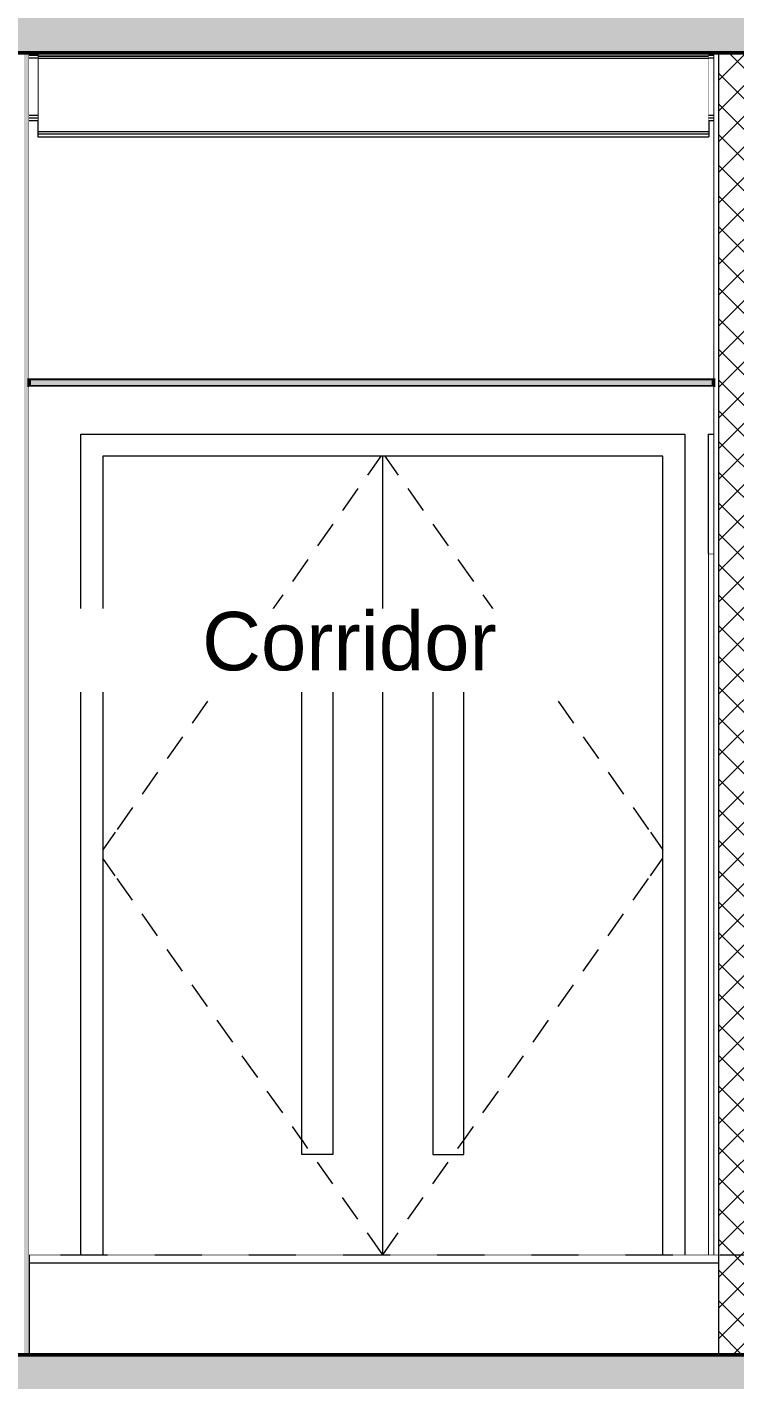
# Model space of a CAD drawing. Header units: millimetres. Extents: x -48147 to 1417267, y -496296 to 18123.
# Drawn here: x 1380704 to 1382825, y -483548 to -479495 of the extents above; entities that cross this region are included whole.
import ezdxf

# ---------------------------------------------------------------- set-up
doc = ezdxf.new("R2010")
doc.units = ezdxf.units.MM
doc.header["$MEASUREMENT"] = 0
doc.linetypes.add('Dashed', pattern=[2822.222233, 1411.111116, -1411.111116])
doc.linetypes.add('Wipeout_Contour', pattern=[1000, 0, -1000])
for name, color, linetype, lineweight, true_color in [('0_Pen_No__105', 7, 'Continuous', 15, 0xa6a6a6), ('A-230-M_FLOOR.IFC Import_Pen_No__109', 7, 'Continuous', 15, 0xa6a6a6), ('A-230-M_FLOOR.IFC Import_Pen_No__29', 7, 'Continuous', 50, 0x2a2a2a), ('New_A-20-M_Ceiling_Pen_No__107', 7, 'Continuous', 15, 0xa6a6a6), ('New_A-20-M_Ceiling_Pen_No__29', 7, 'Continuous', 50, 0x2a2a2a), ('New_A-25-M_Wall_Int_Pen_No__107', 7, 'Continuous', 15, 0xa6a6a6), ('New_ArchiCAD Doors_Pen_No__63', 7, 'Continuous', 20, 0x606060)]:
    doc.layers.add(name, color=color, linetype=linetype, lineweight=lineweight, true_color=true_color)
for name, color, linetype in [('A-230-M_FLOOR.IFC Import', 7, 'Continuous'), ('New_A-20-M_Ceiling', 7, 'Continuous'), ('New_A-20-M_Floor_Slab', 7, 'Continuous'), ('New_A-25-M_Wall_Int', 7, 'Continuous'), ('New_A-95-D_1_20', 7, 'Continuous'), ('New_ArchiCAD Doors', 7, 'Continuous'), ('S-280-M_STRUCT_FRAME.IFC Import', 7, 'Continuous')]:
    doc.layers.add(name, color=color, linetype=linetype)
for name, color, linetype, lineweight in [('A-95-P_Text_1_50_GA_Pen_No__1', 7, 'Continuous', 13), ('New_A-20-M_Ceiling_Pen_No__89', 8, 'Continuous', 20), ('New_A-20-M_Floor_Slab_Pen_No__4', 7, 'Continuous', 20), ('New_A-25-M_Wall_Int_Pen_No__1', 7, 'Continuous', 13), ('New_A-95-D_1_20_Pen_No__1', 7, 'Continuous', 13), ('New_ArchiCAD Doors_Pen_No__3', 7, 'Continuous', 18), ('S-280-M_STRUCT_FRAME.IFC Import_Pen_No__90', 8, 'Continuous', 20)]:
    doc.layers.add(name, color=color, linetype=linetype, lineweight=lineweight)
doc.styles.add('GENERATED_STYLE_1', font='')
doc.styles.add('GENERATED_STYLE_2', font='')
doc.styles.get('GENERATED_STYLE_1').set_extended_font_data('Arial')
doc.styles.get('GENERATED_STYLE_2').set_extended_font_data('Swis721 BT')
doc.dimstyles.new('GENERATED_STYLE__3', dxfattribs={"dimtxt": 125, "dimasz": 47.5, "dimexe": 0.18, "dimexo": 50, "dimgap": 0.09, "dimtad": 1, "dimdec": 0, "dimzin": 0, "dimdsep": 46, "dimtxsty": 'GENERATED_STYLE_1', "dimblk": 'ARROWHEAD_2', "dimblk1": 'ARROWHEAD_2', "dimblk2": 'ARROWHEAD_2', "dimcen": 0.09, "dimclrd": 7, "dimclre": 7, "dimclrt": 7, "dimadec": 0, "dimazin": 0, "dimtfac": 1, "dimtdec": 4, "dimtmove": 2, "dimatfit": 3, "dimfxl": 1, "dimtolj": 1, "dimtzin": 0, "dimarcsym": 0})
doc.dimstyles.new('GENERATED_STYLE__4', dxfattribs={"dimtxt": 125, "dimasz": 47.5, "dimexe": 0.18, "dimexo": 50, "dimgap": 0.09, "dimtad": 1, "dimdec": 0, "dimzin": 0, "dimdsep": 46, "dimtxsty": 'GENERATED_STYLE_1', "dimblk": 'ARROWHEAD_2', "dimblk1": 'ARROWHEAD_2', "dimblk2": 'ARROWHEAD_2', "dimcen": 0.09, "dimclrd": 7, "dimclre": 7, "dimclrt": 7, "dimadec": 0, "dimazin": 0, "dimtfac": 1, "dimtdec": 4, "dimtmove": 0, "dimatfit": 3, "dimfxl": 1, "dimtolj": 1, "dimtzin": 0, "dimarcsym": 0})
pattern_1 = [(0, (1376122.47, -491272.82), (0, 389.7114), [24.375, -200.625]), (0, (1376234.97, -491077.97), (0, 389.7114), [24.375, -200.625]), (60, (1376122.47, -491272.82), (-337.5, 194.856), [24.375, -200.625]), (60, (1376347.47, -491272.82), (-337.5, 194.856), [24.375, -200.625]), (120, (1376146.84, -491272.82), (337.5, 194.856), [24.375, -200.625]), (120, (1376371.84, -491272.82), (337.5, 194.856), [24.375, -200.625]), (0, (1376122.47, -491235.32), (0, 75), [0, -75, 0, -112.5]), (45, (1376159.97, -491235.32), (-53.033, 53.033), [0, -56.25, 0, -93.75])]

# ---------------------------------------------------------------- blocks, each defined once
blk = doc.blocks.new('Section Elem_8_2', base_point=(1376122.5, -491272.8))
at = {"color": 254, "linetype": 'Wipeout_Contour', "lineweight": 0, "ltscale": 5855161.587063915}
blk.add_wipeout([(1382775.9, -483172.8), (1380710.4, -483172.8), (1380710.4, -483197.8), (1382775.9, -483197.8)], dxfattribs=at).dxf.layer = 'New_A-20-M_Floor_Slab'
at = {"layer": 'New_A-20-M_Floor_Slab_Pen_No__4', "linetype": 'Continuous'}
for p, q in [((1382760.9, -483172.8), (1380710.4, -483172.8)), ((1382775.9, -483172.8), (1382760.9, -483172.8))]:
    blk.add_line(p, q, dxfattribs=at)
at = {"color": 254, "linetype": 'Wipeout_Contour', "lineweight": 0, "ltscale": 5855359.692548471}
blk.add_wipeout([(1380710.4, -483197.8), (1380710.4, -483472.8), (1382775.9, -483472.8), (1382775.9, -483197.8)], dxfattribs=at).dxf.layer = 'New_A-20-M_Floor_Slab'
at = {"layer": 'New_A-20-M_Floor_Slab_Pen_No__4', "linetype": 'Continuous'}
blk.add_line((1382775.9, -483197.8), (1380710.4, -483197.8), dxfattribs=at)
blk = doc.blocks.new('Section Elem_23_2', base_point=(1376122.5, -491272.8))
at = {"color": 254, "linetype": 'Wipeout_Contour', "lineweight": 0, "ltscale": 5856649.193058774}
blk.add_wipeout([(1382775.9, -479572.8), (1382760.9, -479572.8), (1382760.9, -483172.8), (1382775.9, -483172.8)], dxfattribs=at).dxf.layer = 'New_A-25-M_Wall_Int'
at = {"layer": 'New_A-25-M_Wall_Int_Pen_No__107', "linetype": 'Continuous'}
h = blk.add_hatch(dxfattribs=at)
h.set_pattern_fill('Plaster_0002', color=256, style=0, pattern_type=2)
h.set_pattern_definition([(270, (1376122.47, -491272.82), (86.60254, 0), [0, -50]), (270, (1376165.77, -491297.82), (86.60254, 0), [0, -50])])
h.paths.add_polyline_path([(1382775.9, -479572.8), (1382760.9, -479572.8), (1382760.9, -483172.8), (1382775.9, -483172.8)])
at = {"color": 254, "linetype": 'Wipeout_Contour', "lineweight": 0, "ltscale": 8786794.699312784}
blk.add_wipeout([(1382915.9, -479572.8), (1382775.9, -479572.8), (1382775.9, -483172.8), (1382775.9, -483472.8), (1382915.9, -483472.8), (1382915.9, -483172.8)], dxfattribs=at).dxf.layer = 'New_A-25-M_Wall_Int'
at = {"layer": 'New_A-25-M_Wall_Int_Pen_No__107', "linetype": 'Continuous'}
h = blk.add_hatch(dxfattribs=at)
h.set_pattern_fill('Concrete_Block_0002', color=256, style=0, pattern_type=2)
h.set_pattern_definition([(45, (1376122.47, -491272.82), (-45.96194, 45.96194), []), (135, (1376122.47, -491272.82), (45.96194, 45.96194), [])])
h.paths.add_polyline_path([(1382915.9, -479572.8), (1382775.9, -479572.8), (1382775.9, -483172.8), (1382775.9, -483472.8), (1382915.9, -483472.8), (1382915.9, -483172.8)])
at = {"layer": 'New_A-25-M_Wall_Int_Pen_No__1', "linetype": 'Continuous'}
for p, q in [((1382760.9, -479572.8), (1382760.9, -480547.8)), ((1382760.9, -480572.8), (1382760.9, -483172.8))]:
    blk.add_line(p, q, dxfattribs=at)
at = {"layer": 'New_A-25-M_Wall_Int_Pen_No__1', "linetype": 'Continuous', "flags": 128}
blk.add_lwpolyline([(1382775.9, -479572.8), (1382775.9, -483172.8), (1382775.9, -483197.8), (1382775.9, -483472.8)], dxfattribs=at)
at = {"color": 254, "linetype": 'Wipeout_Contour', "lineweight": 0, "ltscale": 5857234.730444488}
blk.add_wipeout([(1382930.9, -479572.8), (1382915.9, -479572.8), (1382915.9, -483172.8), (1382930.9, -483172.8)], dxfattribs=at).dxf.layer = 'New_A-25-M_Wall_Int'
at = {"layer": 'New_A-25-M_Wall_Int_Pen_No__107', "linetype": 'Continuous'}
h = blk.add_hatch(dxfattribs=at)
h.set_pattern_fill('Plaster_0002', color=256, style=0, pattern_type=2)
h.set_pattern_definition([(270, (1376122.47, -491272.82), (86.60254, 0), [0, -50]), (270, (1376165.77, -491297.82), (86.60254, 0), [0, -50])])
h.paths.add_polyline_path([(1382930.9, -479572.8), (1382915.9, -479572.8), (1382915.9, -483172.8), (1382930.9, -483172.8)])
at = {"layer": 'New_A-25-M_Wall_Int_Pen_No__1', "linetype": 'Continuous'}
blk.add_line((1382930.9, -479572.8), (1382930.9, -483172.8), dxfattribs=at)
at = {"layer": 'New_A-25-M_Wall_Int_Pen_No__1', "linetype": 'Continuous', "flags": 128}
blk.add_lwpolyline([(1382915.9, -479572.8), (1382915.9, -483172.8), (1382915.9, -483197.8), (1382915.9, -483472.8)], dxfattribs=at)
blk = doc.blocks.new('Section Elem_33_2', base_point=(1376122.5, -491272.8))
at = {"layer": 'New_A-25-M_Wall_Int_Pen_No__107', "linetype": 'Continuous'}
blk.add_hatch(color=256, dxfattribs=at).paths.add_polyline_path([(1380710.4, -483472.8), (1380710.4, -479572.8), (1380695.4, -479572.8), (1380695.4, -483472.8)])
at = {"layer": 'New_A-25-M_Wall_Int_Pen_No__1', "linetype": 'Continuous'}
blk.add_line((1380710.4, -479572.8), (1380710.4, -483172.8), dxfattribs=at)
at = {"layer": 'New_A-25-M_Wall_Int_Pen_No__1', "linetype": 'Continuous', "flags": 128}
blk.add_lwpolyline([(1380710.4, -483172.8), (1380710.4, -483197.8), (1380710.4, -483472.8)], dxfattribs=at)
blk = doc.blocks.new('Section Elem_38_2', base_point=(1376122.5, -491272.8))
at = {"color": 254, "linetype": 'Wipeout_Contour', "lineweight": 0, "ltscale": 5857575.040620488}
blk.add_wipeout([(1382760.9, -483172.8), (1382760.9, -481072.8), (1382744.9, -481072.8), (1382744.9, -483172.8)], dxfattribs=at).dxf.layer = 'New_ArchiCAD Doors'
at = {"color": 254, "linetype": 'Wipeout_Contour', "lineweight": 0, "ltscale": 5858277.567337529}
blk.add_wipeout([(1382930.9, -483172.8), (1382946.9, -483172.8), (1382946.9, -481072.8), (1382930.9, -481072.8)], dxfattribs=at).dxf.layer = 'New_ArchiCAD Doors'
at = {"layer": 'New_ArchiCAD Doors_Pen_No__63', "linetype": 'Continuous'}
for p, q in [((1382744.9, -481072.8), (1382760.9, -481072.8)), ((1382744.9, -481072.8), (1382744.9, -483172.8)), ((1382946.9, -481072.8), (1382930.9, -481072.8)), ((1382946.9, -481072.8), (1382946.9, -483172.8))]:
    blk.add_line(p, q, dxfattribs=at)
blk = doc.blocks.new('Section Elem_98_2', base_point=(1376122.5, -491272.8))
at = {"layer": 'New_A-20-M_Ceiling_Pen_No__29', "linetype": 'Continuous'}
blk.add_line((1382760.9, -480547.8), (1382760.9, -480572.8), dxfattribs=at)
at = {"color": 254, "linetype": 'Wipeout_Contour', "lineweight": 0, "ltscale": 5847802.938127656}
blk.add_wipeout([(1380710.4, -480572.8), (1380710.8, -480572.8), (1380710.8, -480547.8), (1380710.4, -480547.8)], dxfattribs=at).dxf.layer = 'New_A-20-M_Ceiling'
at = {"layer": 'New_A-20-M_Ceiling_Pen_No__107', "linetype": 'Continuous'}
blk.add_hatch(color=256, dxfattribs=at).paths.add_polyline_path([(1380710.8, -480547.8), (1380710.8, -480572.8), (1382760.9, -480572.8), (1382760.9, -480547.8)])
at = {"layer": 'New_A-20-M_Ceiling_Pen_No__29', "linetype": 'Continuous'}
for p, q in [((1380710.8, -480547.8), (1380710.8, -480572.8)), ((1382760.9, -480547.8), (1380710.8, -480547.8)), ((1382760.9, -480572.8), (1380710.8, -480572.8))]:
    blk.add_line(p, q, dxfattribs=at)
at = {"layer": 'New_A-20-M_Ceiling_Pen_No__89', "linetype": 'Continuous'}
for p, q in [((1380710.4, -480547.8), (1380710.8, -480547.8)), ((1380710.4, -480572.8), (1380710.8, -480572.8))]:
    blk.add_line(p, q, dxfattribs=at)
blk = doc.blocks.new('Section Elem_103_2', base_point=(1376122.5, -491272.8))
at = {"color": 254, "linetype": 'Wipeout_Contour', "lineweight": 0, "ltscale": 17552570.021213}
blk.add_wipeout([(1380710.4, -479776), (1380710.4, -480547.8), (1382760.9, -480547.8), (1382760.9, -479776), (1382747.1, -479776), (1382747.1, -479813.5), (1382747.1, -479815.7), (1382747.1, -479824.3), (1380736.1, -479824.3), (1380736.1, -479815.7), (1380736.1, -479813.5), (1380736.1, -479776)], dxfattribs=at).dxf.layer = 'New_A-25-M_Wall_Int'
at = {"color": 254, "linetype": 'Wipeout_Contour', "lineweight": 0, "ltscale": 17562861.79175169}
blk.add_wipeout([(1380710.4, -480572.8), (1380710.4, -483172.8), (1380865.4, -483172.8), (1380865.4, -480714.8), (1382675.4, -480714.8), (1382675.4, -483172.8), (1382744.9, -483172.8), (1382744.9, -481072.8), (1382744.9, -480780.8), (1382744.9, -480714.8), (1382760.9, -480714.8), (1382760.9, -480572.8)], dxfattribs=at).dxf.layer = 'New_A-25-M_Wall_Int'
blk = doc.blocks.new('Section Elem_104_2', base_point=(1376122.5, -491272.8))
at = {"color": 254, "linetype": 'Wipeout_Contour', "lineweight": 0, "ltscale": 5850357.116133688}
blk.add_wipeout([(1380865.4, -480714.8), (1380865.4, -483172.8), (1380931.4, -483172.8), (1380931.4, -480780.8)], dxfattribs=at).dxf.layer = 'New_ArchiCAD Doors'
at = {"color": 254, "linetype": 'Wipeout_Contour', "lineweight": 0, "ltscale": 5856943.933835049}
blk.add_wipeout([(1382609.4, -483172.8), (1382675.4, -483172.8), (1382675.4, -480714.8), (1382609.4, -480780.8)], dxfattribs=at).dxf.layer = 'New_ArchiCAD Doors'
at = {"color": 254, "linetype": 'Wipeout_Contour', "lineweight": 0, "ltscale": 5854077.578206518}
blk.add_wipeout([(1381770.4, -482872.8), (1381920.4, -482872.8), (1381920.4, -481267.8), (1381770.4, -481267.8)], dxfattribs=at).dxf.layer = 'New_ArchiCAD Doors'
at = {"color": 254, "linetype": 'Wipeout_Contour', "lineweight": 0, "ltscale": 5852053.217130246}
blk.add_wipeout([(1382675.4, -480714.8), (1380865.4, -480714.8), (1380931.4, -480780.8), (1382609.4, -480780.8)], dxfattribs=at).dxf.layer = 'New_ArchiCAD Doors'
at = {"color": 254, "linetype": 'Wipeout_Contour', "lineweight": 0, "ltscale": 5851751.154255909}
blk.add_wipeout([(1380931.4, -481267.8), (1380931.4, -482872.8), (1381527.4, -482872.8), (1381527.4, -481267.8)], dxfattribs=at).dxf.layer = 'New_ArchiCAD Doors'
at = {"color": 254, "linetype": 'Wipeout_Contour', "lineweight": 0, "ltscale": 5855837.599377255}
blk.add_wipeout([(1382013.4, -481267.8), (1382013.4, -482872.8), (1382609.4, -482872.8), (1382609.4, -481267.8)], dxfattribs=at).dxf.layer = 'New_ArchiCAD Doors'
at = {"layer": 'New_ArchiCAD Doors_Pen_No__3', "linetype": 'Continuous'}
for p, q in [((1381395.4, -481302.7), (1381349.2, -481368.1)), ((1382145.4, -481302.7), (1382191.6, -481368.1)), ((1381320.4, -481408.9), (1381274.2, -481474.3)), ((1382220.4, -481408.9), (1382266.6, -481474.3)), ((1381245.4, -481515.1), (1381199.2, -481580.4)), ((1382295.4, -481515.1), (1382341.6, -481580.4)), ((1381170.3, -481621.3), (1381124.2, -481686.6)), ((1382370.4, -481621.3), (1382416.6, -481686.6)), ((1381095.3, -481727.5), (1381049.2, -481792.8)), ((1382445.4, -481727.5), (1382491.6, -481792.8)), ((1381020.3, -481833.6), (1380974.2, -481899)), ((1382520.4, -481833.6), (1382566.6, -481899)), ((1380968.5, -481907), (1380931.4, -481959.6)), ((1382572.2, -481907), (1382609.4, -481959.6)), ((1380968.5, -482037.7), (1380931.4, -481985.1)), ((1382572.2, -482037.7), (1382609.4, -481985.1)), ((1381020.3, -482111), (1380974.2, -482045.7)), ((1382520.4, -482111), (1382566.6, -482045.7)), ((1381095.3, -482217.2), (1381049.2, -482151.8)), ((1382445.4, -482217.2), (1382491.6, -482151.8)), ((1381170.3, -482323.4), (1381124.2, -482258)), ((1382370.4, -482323.4), (1382416.6, -482258)), ((1381245.4, -482429.6), (1381199.2, -482364.2)), ((1382295.4, -482429.6), (1382341.6, -482364.2)), ((1381320.4, -482535.7), (1381274.2, -482470.4)), ((1382220.4, -482535.7), (1382266.6, -482470.4)), ((1381395.4, -482641.9), (1381349.2, -482576.6)), ((1382145.4, -482641.9), (1382191.6, -482576.6)), ((1381470.4, -482748.1), (1381424.2, -482682.8)), ((1382070.4, -482748.1), (1382116.5, -482682.8))]:
    blk.add_line(p, q, dxfattribs=at)
at = {"layer": 'New_ArchiCAD Doors_Pen_No__63', "linetype": 'Continuous'}
for p, q in [((1380865.4, -483172.8), (1380865.4, -480714.8)), ((1380865.4, -480714.8), (1382675.4, -480714.8)), ((1382675.4, -480714.8), (1382675.4, -483172.8))]:
    blk.add_line(p, q, dxfattribs=at)
at = {"color": 254, "linetype": 'Wipeout_Contour', "lineweight": 0, "ltscale": 8780741.902119309}
blk.add_wipeout([(1381770.4, -481267.8), (1381920.4, -481267.8), (1382013.4, -481267.8), (1382609.4, -481267.8), (1382609.4, -480780.8), (1381770.4, -480780.8)], dxfattribs=at).dxf.layer = 'New_ArchiCAD Doors'
at = {"color": 254, "linetype": 'Wipeout_Contour', "lineweight": 0, "ltscale": 8784430.801009592}
blk.add_wipeout([(1381770.4, -483172.8), (1382609.4, -483172.8), (1382609.4, -482872.8), (1382013.4, -482872.8), (1381920.4, -482872.8), (1381770.4, -482872.8)], dxfattribs=at).dxf.layer = 'New_ArchiCAD Doors'
at = {"layer": 'New_ArchiCAD Doors_Pen_No__3', "linetype": 'Continuous'}
for p, q in [((1381845.4, -480878), (1381891.5, -480943.3)), ((1381920.4, -480984.2), (1381966.5, -481049.5)), ((1381995.4, -481090.4), (1382041.5, -481155.7)), ((1382070.4, -481196.5), (1382116.5, -481261.9)), ((1381920.4, -482960.5), (1381966.5, -482895.1)), ((1381845.4, -483066.6), (1381891.5, -483001.3))]:
    blk.add_line(p, q, dxfattribs=at)
at = {"layer": 'New_ArchiCAD Doors_Pen_No__63', "linetype": 'Continuous'}
blk.add_line((1382609.4, -483172.8), (1382609.4, -480780.8), dxfattribs=at)
at = {"color": 254, "linetype": 'Wipeout_Contour', "lineweight": 0, "ltscale": 5853511.065474562}
blk.add_wipeout([(1381770.4, -482872.8), (1381770.4, -481267.8), (1381620.4, -481267.8), (1381620.4, -482872.8)], dxfattribs=at).dxf.layer = 'New_ArchiCAD Doors'
at = {"color": 254, "linetype": 'Wipeout_Contour', "lineweight": 0, "ltscale": 5854536.457889063}
blk.add_wipeout([(1382013.4, -482872.8), (1382013.4, -481267.8), (1381920.4, -481267.8), (1381920.4, -482872.8)], dxfattribs=at).dxf.layer = 'New_ArchiCAD Doors'
at = {"layer": 'New_ArchiCAD Doors_Pen_No__3', "linetype": 'Continuous'}
blk.add_line((1381995.4, -482854.3), (1382041.5, -482788.9), dxfattribs=at)
at = {"layer": 'New_ArchiCAD Doors_Pen_No__63', "linetype": 'Continuous'}
for p, q in [((1381920.4, -481267.8), (1381920.4, -482872.8)), ((1382013.4, -481267.8), (1381920.4, -481267.8)), ((1382013.4, -482872.8), (1382013.4, -481267.8)), ((1381920.4, -482872.8), (1382013.4, -482872.8))]:
    blk.add_line(p, q, dxfattribs=at)
at = {"color": 254, "linetype": 'Wipeout_Contour', "lineweight": 0, "ltscale": 8776829.192145437}
blk.add_wipeout([(1380931.4, -480780.8), (1380931.4, -481267.8), (1381527.4, -481267.8), (1381620.4, -481267.8), (1381770.4, -481267.8), (1381770.4, -480780.8)], dxfattribs=at).dxf.layer = 'New_ArchiCAD Doors'
at = {"color": 254, "linetype": 'Wipeout_Contour', "lineweight": 0, "ltscale": 8780519.78463386}
blk.add_wipeout([(1381527.4, -482872.8), (1380931.4, -482872.8), (1380931.4, -483172.8), (1381770.4, -483172.8), (1381770.4, -482872.8), (1381620.4, -482872.8)], dxfattribs=at).dxf.layer = 'New_ArchiCAD Doors'
at = {"layer": 'New_ArchiCAD Doors_Pen_No__3', "linetype": 'Continuous'}
for p, q in [((1381764, -480780.8), (1381724.2, -480837.2)), ((1381776.7, -480780.8), (1381816.5, -480837.2)), ((1381695.4, -480878), (1381649.2, -480943.3)), ((1381620.4, -480984.2), (1381574.2, -481049.5)), ((1381545.4, -481090.4), (1381499.2, -481155.7)), ((1381470.4, -481196.5), (1381424.2, -481261.9)), ((1381620.4, -482960.5), (1381574.2, -482895.1)), ((1381695.4, -483066.6), (1381649.2, -483001.3)), ((1381770.4, -483172.8), (1381724.2, -483107.5)), ((1381770.4, -483172.8), (1381816.5, -483107.5))]:
    blk.add_line(p, q, dxfattribs=at)
at = {"layer": 'New_ArchiCAD Doors_Pen_No__63', "linetype": 'Continuous'}
for p, q in [((1380931.4, -480780.8), (1380931.4, -483172.8)), ((1382609.4, -480780.8), (1380931.4, -480780.8)), ((1381770.4, -483172.8), (1381770.4, -480780.8))]:
    blk.add_line(p, q, dxfattribs=at)
at = {"color": 254, "linetype": 'Wipeout_Contour', "lineweight": 0, "ltscale": 5853054.168288737}
blk.add_wipeout([(1381527.4, -481270.8), (1381527.4, -482872.8), (1381620.4, -482872.8), (1381620.4, -481270.8)], dxfattribs=at).dxf.layer = 'New_ArchiCAD Doors'
at = {"layer": 'New_ArchiCAD Doors_Pen_No__3', "linetype": 'Continuous'}
blk.add_line((1381545.4, -482854.3), (1381499.2, -482788.9), dxfattribs=at)
at = {"layer": 'New_ArchiCAD Doors_Pen_No__63', "linetype": 'Continuous'}
blk.add_line((1381620.4, -482872.8), (1381527.4, -482872.8), dxfattribs=at)
at = {"color": 254, "linetype": 'Wipeout_Contour', "lineweight": 0, "ltscale": 5851996.637163568}
blk.add_wipeout([(1381620.4, -481267.8), (1381527.4, -481267.8), (1381527.4, -481270.8), (1381620.4, -481270.8)], dxfattribs=at).dxf.layer = 'New_ArchiCAD Doors'
at = {"layer": 'New_ArchiCAD Doors_Pen_No__63', "linetype": 'Continuous'}
for p, q in [((1381527.4, -482872.8), (1381527.4, -481267.8)), ((1381527.4, -481267.8), (1381620.4, -481267.8)), ((1381527.4, -481270.8), (1381620.4, -481270.8)), ((1381620.4, -481267.8), (1381620.4, -482872.8))]:
    blk.add_line(p, q, dxfattribs=at)
blk = doc.blocks.new('Section Elem_393_2', base_point=(1376122.5, -491272.8))
at = {"color": 254, "linetype": 'Wipeout_Contour', "lineweight": 0, "ltscale": 5855957.080416262}
blk.add_wipeout([(1382744.9, -480714.8), (1382744.9, -481072.8), (1382760.9, -481072.8), (1382760.9, -480714.8)], dxfattribs=at).dxf.layer = 'New_ArchiCAD Doors'
at = {"layer": 'New_ArchiCAD Doors_Pen_No__63', "linetype": 'Continuous'}
for q in [(1382760.9, -480714.8), (1382744.9, -481072.8)]:
    blk.add_line((1382744.9, -480714.8), q, dxfattribs=at)
blk = doc.blocks.new('Section Elem_529_2', base_point=(1376122.5, -491272.8))
at = {"color": 254, "linetype": 'Wipeout_Contour', "lineweight": 0, "ltscale": 5850725.916995449}
blk.add_wipeout([(1380736.1, -479815.7), (1380736.1, -479824.3), (1382747.1, -479824.3), (1382747.1, -479815.7)], dxfattribs=at).dxf.layer = 'S-280-M_STRUCT_FRAME.IFC Import'
at = {"color": 254, "linetype": 'Wipeout_Contour', "lineweight": 0, "ltscale": 5850718.812207578}
blk.add_wipeout([(1380736.1, -479813.5), (1380736.1, -479815.7), (1382747.1, -479815.7), (1382747.1, -479813.5)], dxfattribs=at).dxf.layer = 'S-280-M_STRUCT_FRAME.IFC Import'
at = {"color": 254, "linetype": 'Wipeout_Contour', "lineweight": 0, "ltscale": 5850713.825932644}
blk.add_wipeout([(1380736.1, -479808.1), (1380736.1, -479813.5), (1382747.1, -479813.5), (1382747.1, -479808.1)], dxfattribs=at).dxf.layer = 'S-280-M_STRUCT_FRAME.IFC Import'
at = {"color": 254, "linetype": 'Wipeout_Contour', "lineweight": 0, "ltscale": 5850566.584891912}
blk.add_wipeout([(1380736.1, -479589), (1380736.1, -479808.1), (1382747.1, -479808.1), (1382747.1, -479589)], dxfattribs=at).dxf.layer = 'S-280-M_STRUCT_FRAME.IFC Import'
at = {"layer": 'S-280-M_STRUCT_FRAME.IFC Import_Pen_No__90', "linetype": 'Continuous'}
for p, q in [((1380736.1, -479808.1), (1380736.1, -479813.5)), ((1380736.1, -479808.1), (1382747.1, -479808.1)), ((1380736.1, -479813.5), (1380736.1, -479815.7)), ((1380736.1, -479815.7), (1380736.1, -479824.3)), ((1380736.1, -479815.7), (1382747.1, -479815.7)), ((1380736.1, -479824.3), (1382747.1, -479824.3)), ((1382747.1, -479808.1), (1382747.1, -479813.5)), ((1382747.1, -479813.5), (1382747.1, -479815.7)), ((1382747.1, -479815.7), (1382747.1, -479824.3))]:
    blk.add_line(p, q, dxfattribs=at)
at = {"color": 254, "linetype": 'Wipeout_Contour', "lineweight": 0, "ltscale": 5850419.345302983}
blk.add_wipeout([(1380736.1, -479583.6), (1380736.1, -479589), (1382747.1, -479589), (1382747.1, -479583.6)], dxfattribs=at).dxf.layer = 'S-280-M_STRUCT_FRAME.IFC Import'
at = {"color": 254, "linetype": 'Wipeout_Contour', "lineweight": 0, "ltscale": 5850414.361369087}
blk.add_wipeout([(1380736.1, -479581.4), (1380736.1, -479583.6), (1382747.1, -479583.6), (1382747.1, -479581.4)], dxfattribs=at).dxf.layer = 'S-280-M_STRUCT_FRAME.IFC Import'
at = {"color": 254, "linetype": 'Wipeout_Contour', "lineweight": 0, "ltscale": 5850407.263872107}
blk.add_wipeout([(1380736.1, -479572.8), (1380736.1, -479581.4), (1382747.1, -479581.4), (1382747.1, -479572.8)], dxfattribs=at).dxf.layer = 'S-280-M_STRUCT_FRAME.IFC Import'
at = {"layer": 'S-280-M_STRUCT_FRAME.IFC Import_Pen_No__90', "linetype": 'Continuous'}
for p, q in [((1380736.1, -479572.8), (1380736.1, -479581.4)), ((1380736.1, -479581.4), (1380736.1, -479583.6)), ((1380736.1, -479581.4), (1382747.1, -479581.4)), ((1380736.1, -479583.6), (1380736.1, -479589)), ((1380736.1, -479589), (1380736.1, -479808.1)), ((1380736.1, -479589), (1382747.1, -479589)), ((1382747.1, -479572.8), (1382747.1, -479581.4)), ((1382747.1, -479581.4), (1382747.1, -479583.6)), ((1382747.1, -479583.6), (1382747.1, -479589)), ((1382747.1, -479589), (1382747.1, -479808.1))]:
    blk.add_line(p, q, dxfattribs=at)
blk = doc.blocks.new('Section Elem_535_2', base_point=(1376122.5, -491272.8))
at = {"color": 254, "linetype": 'Wipeout_Contour', "lineweight": 0, "ltscale": 5846815.064093378}
blk.add_wipeout([(1380710.4, -479776), (1380736.1, -479776), (1380736.1, -479768.2), (1380710.4, -479768.2)], dxfattribs=at).dxf.layer = 'S-280-M_STRUCT_FRAME.IFC Import'
at = {"color": 254, "linetype": 'Wipeout_Contour', "lineweight": 0, "ltscale": 5854488.75774242}
blk.add_wipeout([(1382747.1, -479776), (1382760.9, -479776), (1382760.9, -479768.2), (1382747.1, -479768.2)], dxfattribs=at).dxf.layer = 'S-280-M_STRUCT_FRAME.IFC Import'
at = {"color": 254, "linetype": 'Wipeout_Contour', "lineweight": 0, "ltscale": 5846808.482483507}
blk.add_wipeout([(1380710.4, -479768.2), (1380736.1, -479768.2), (1380736.1, -479766), (1380710.4, -479766)], dxfattribs=at).dxf.layer = 'S-280-M_STRUCT_FRAME.IFC Import'
at = {"color": 254, "linetype": 'Wipeout_Contour', "lineweight": 0, "ltscale": 5854482.184762143}
blk.add_wipeout([(1382747.1, -479768.2), (1382760.9, -479768.2), (1382760.9, -479766), (1382747.1, -479766)], dxfattribs=at).dxf.layer = 'S-280-M_STRUCT_FRAME.IFC Import'
at = {"color": 254, "linetype": 'Wipeout_Contour', "lineweight": 0, "ltscale": 5846803.49346545}
blk.add_wipeout([(1380710.4, -479766), (1380736.1, -479766), (1380736.1, -479760.6), (1380710.4, -479760.6)], dxfattribs=at).dxf.layer = 'S-280-M_STRUCT_FRAME.IFC Import'
at = {"color": 254, "linetype": 'Wipeout_Contour', "lineweight": 0, "ltscale": 5854477.202274335}
blk.add_wipeout([(1382747.1, -479766), (1382760.9, -479766), (1382760.9, -479760.6), (1382747.1, -479760.6)], dxfattribs=at).dxf.layer = 'S-280-M_STRUCT_FRAME.IFC Import'
at = {"color": 254, "linetype": 'Wipeout_Contour', "lineweight": 0, "ltscale": 7308341.987570392}
blk.add_wipeout([(1380736.1, -479588.2), (1380710.4, -479588.2), (1380710.4, -479760.6), (1380736.1, -479760.6), (1380736.1, -479589)], dxfattribs=at).dxf.layer = 'S-280-M_STRUCT_FRAME.IFC Import'
at = {"color": 254, "linetype": 'Wipeout_Contour', "lineweight": 0, "ltscale": 5854360.675084571}
blk.add_wipeout([(1382747.1, -479588.2), (1382747.1, -479760.6), (1382760.9, -479760.6), (1382760.9, -479588.2)], dxfattribs=at).dxf.layer = 'S-280-M_STRUCT_FRAME.IFC Import'
at = {"layer": 'S-280-M_STRUCT_FRAME.IFC Import_Pen_No__90', "linetype": 'Continuous'}
for p, q in [((1380736.1, -479760.6), (1380710.4, -479760.6)), ((1382760.9, -479760.6), (1382747.1, -479760.6)), ((1380736.1, -479768.2), (1380710.4, -479768.2)), ((1380736.1, -479776), (1380710.4, -479776)), ((1382760.9, -479768.2), (1382747.1, -479768.2)), ((1382760.9, -479776), (1382747.1, -479776))]:
    blk.add_line(p, q, dxfattribs=at)
at = {"color": 254, "linetype": 'Wipeout_Contour', "lineweight": 0, "ltscale": 7308223.592624916}
blk.add_wipeout([(1380710.4, -479582.8), (1380710.4, -479588.2), (1380736.1, -479588.2), (1380736.1, -479583.6), (1380736.1, -479582.8)], dxfattribs=at).dxf.layer = 'S-280-M_STRUCT_FRAME.IFC Import'
at = {"color": 254, "linetype": 'Wipeout_Contour', "lineweight": 0, "ltscale": 5854244.149040351}
blk.add_wipeout([(1382747.1, -479582.8), (1382747.1, -479588.2), (1382760.9, -479588.2), (1382760.9, -479582.8)], dxfattribs=at).dxf.layer = 'S-280-M_STRUCT_FRAME.IFC Import'
at = {"color": 254, "linetype": 'Wipeout_Contour', "lineweight": 0, "ltscale": 7308217.945182497}
blk.add_wipeout([(1380710.4, -479582.8), (1380736.1, -479582.8), (1380736.1, -479581.4), (1380736.1, -479580.6), (1380710.4, -479580.6)], dxfattribs=at).dxf.layer = 'S-280-M_STRUCT_FRAME.IFC Import'
at = {"color": 254, "linetype": 'Wipeout_Contour', "lineweight": 0, "ltscale": 5854239.168914992}
blk.add_wipeout([(1382747.1, -479580.6), (1382747.1, -479582.8), (1382760.9, -479582.8), (1382760.9, -479580.6)], dxfattribs=at).dxf.layer = 'S-280-M_STRUCT_FRAME.IFC Import'
at = {"color": 254, "linetype": 'Wipeout_Contour', "lineweight": 0, "ltscale": 5846558.568948702}
blk.add_wipeout([(1380710.4, -479572.8), (1380710.4, -479580.6), (1380736.1, -479580.6), (1380736.1, -479572.8)], dxfattribs=at).dxf.layer = 'S-280-M_STRUCT_FRAME.IFC Import'
at = {"color": 254, "linetype": 'Wipeout_Contour', "lineweight": 0, "ltscale": 5854232.598770089}
blk.add_wipeout([(1382747.1, -479580.6), (1382760.9, -479580.6), (1382760.9, -479572.8), (1382747.1, -479572.8)], dxfattribs=at).dxf.layer = 'S-280-M_STRUCT_FRAME.IFC Import'
at = {"layer": 'S-280-M_STRUCT_FRAME.IFC Import_Pen_No__90', "linetype": 'Continuous'}
for p, q in [((1380736.1, -479580.6), (1380710.4, -479580.6)), ((1380736.1, -479588.2), (1380710.4, -479588.2)), ((1382760.9, -479580.6), (1382747.1, -479580.6)), ((1382760.9, -479588.2), (1382747.1, -479588.2))]:
    blk.add_line(p, q, dxfattribs=at)
blk = doc.blocks.new('Section Elem_743_2', base_point=(1376122.5, -491272.8))
at = {"color": 254, "linetype": 'Wipeout_Contour', "lineweight": 0, "ltscale": 5822064.631224703}
blk.add_wipeout([(1360047.2, -483622.8), (1385633.6, -483622.8), (1385633.6, -483472.8), (1360047.2, -483472.8)], dxfattribs=at).dxf.layer = 'A-230-M_FLOOR.IFC Import'
at = {"layer": 'A-230-M_FLOOR.IFC Import_Pen_No__109', "linetype": 'Continuous'}
h = blk.add_hatch(dxfattribs=at)
h.set_pattern_fill('Lightweight_Concrete_0002', color=256, style=0, pattern_type=2)
h.set_pattern_definition(pattern_1)
h.paths.add_polyline_path([(1360047.2, -483622.8), (1385633.6, -483622.8), (1385633.6, -483472.8), (1360047.2, -483472.8)])
at = {"layer": 'A-230-M_FLOOR.IFC Import_Pen_No__29', "linetype": 'Continuous', "flags": 128}
blk.add_lwpolyline([(1408945.9, -483472.8), (1390081.4, -483472.8), (1389941.4, -483472.8), (1386036.1, -483472.8), (1385896.1, -483472.8), (1385633.6, -483472.8), (1382915.9, -483472.8), (1382775.9, -483472.8), (1380710.4, -483472.8), (1380695.4, -483472.8), (1380692.4, -483472.8), (1380672.4, -483472.8), (1380647.4, -483472.8), (1380628.4, -483472.8), (1380625.4, -483472.8), (1380610.4, -483472.8), (1360047.2, -483472.8)], dxfattribs=at)
blk = doc.blocks.new('Section Elem_744_2', base_point=(1376122.5, -491272.8))
at = {"color": 254, "linetype": 'Wipeout_Contour', "lineweight": 0, "ltscale": 5816702.409876145}
blk.add_wipeout([(1360047.2, -479572.8), (1385633.6, -479572.8), (1385633.6, -479422.8), (1360047.2, -479422.8)], dxfattribs=at).dxf.layer = 'A-230-M_FLOOR.IFC Import'
at = {"layer": 'A-230-M_FLOOR.IFC Import_Pen_No__109', "linetype": 'Continuous'}
h = blk.add_hatch(dxfattribs=at)
h.set_pattern_fill('Lightweight_Concrete_0002', color=256, style=0, pattern_type=2)
h.set_pattern_definition(pattern_1)
h.paths.add_polyline_path([(1360047.2, -479572.8), (1385633.6, -479572.8), (1385633.6, -479422.8), (1360047.2, -479422.8)])
at = {"layer": 'A-230-M_FLOOR.IFC Import_Pen_No__29', "linetype": 'Continuous'}
blk.add_line((1382760.9, -479572.8), (1380710.4, -479572.8), dxfattribs=at)
at = {"layer": 'A-230-M_FLOOR.IFC Import_Pen_No__29', "linetype": 'Continuous', "flags": 128}
for points in [[(1380710.4, -479572.8), (1380695.4, -479572.8), (1380692.4, -479572.8), (1380672.4, -479572.8), (1380647.4, -479572.8), (1380645.8, -479572.8), (1380628.4, -479572.8), (1380625.4, -479572.8), (1380610.4, -479572.8), (1380418.2, -479572.8)], [(1383027.3, -479572.8), (1382930.9, -479572.8), (1382915.9, -479572.8), (1382874.9, -479572.8), (1382775.9, -479572.8), (1382760.9, -479572.8)]]:
    blk.add_lwpolyline(points, dxfattribs=at)
blk = doc.blocks.new('*D835', base_point=(1376122.5, -491272.8))
at = {"layer": 'New_A-95-D_1_20_Pen_No__1', "linetype": 'Continuous'}
for p, q in [((1373745.3, -483154.8), (1373807.8, -483190.9)), ((1373823.4, -483172.8), (1373729.6, -483172.8)), ((1373823.4, -483197.8), (1373729.6, -483197.8)), ((1373745.3, -483179.8), (1373807.8, -483215.9)), ((1373776.5, -483197.8), (1373776.5, -483172.8)), ((1373776.5, -483228.4), (1373776.5, -483197.8))]:
    blk.add_line(p, q, dxfattribs=at)
at = {"layer": 'New_A-95-D_1_20_Pen_No__1', "insert": (1373751.5, -483425.2), "char_height": 125, "attachment_point": 7, "rotation": 90, "style": 'GENERATED_STYLE_1'}
blk.add_mtext('\\A1;{\\fArial|b0|i0|c0|p34;25}', dxfattribs=at)
blk = doc.blocks.new('ARROWHEAD_2')
at = {"color": 0, "linetype": 'Continuous', "lineweight": 0}
for p, q in [((0, 0), (-1, 0)), ((-0.378, -0.655), (0.378, 0.655))]:
    blk.add_line(p, q, dxfattribs=at)
blk = doc.blocks.new('*D836', base_point=(1376122.5, -491272.8))
at = {"layer": 'New_A-95-D_1_20_Pen_No__1', "linetype": 'Continuous'}
for p, q in [((1373776.5, -479422.8), (1373776.5, -479392.3)), ((1373823.4, -479422.8), (1373729.6, -479422.8)), ((1373807.8, -479440.9), (1373745.3, -479404.8)), ((1373776.5, -483172.8), (1373776.5, -479422.8)), ((1373745.3, -483154.8), (1373807.8, -483190.9)), ((1373823.4, -483172.8), (1373729.6, -483172.8))]:
    blk.add_line(p, q, dxfattribs=at)
at = {"layer": 'New_A-95-D_1_20_Pen_No__1', "insert": (1373751.5, -481512.3), "char_height": 125, "attachment_point": 7, "rotation": 90, "style": 'GENERATED_STYLE_1'}
blk.add_mtext('\\A1;{\\fArial|b0|i0|c0|p34;3,750}', dxfattribs=at)
blk = doc.blocks.new('S-25 Building Section_STORY_MARKER', base_point=(1376122.5, -491272.8))
at = {"layer": '0_Pen_No__105', "linetype": 'Dashed', "ltscale": 0.1}
blk.add_line((1357662.3, -483172.8), (1413604.9, -483172.8), dxfattribs=at)

msp = doc.modelspace()

# ---------------------------------------------------------------- block references
at = {"layer": 'New_A-20-M_Floor_Slab'}
msp.add_blockref('Section Elem_8_2', (1376122.5, -491272.8), dxfattribs=at)

# ---------------------------------------------------------------- next in the draw order: block references
at = {"layer": 'New_A-25-M_Wall_Int'}
for name in ['Section Elem_33_2', 'Section Elem_23_2']:
    msp.add_blockref(name, (1376122.5, -491272.8), dxfattribs=at)

# ---------------------------------------------------------------- next in the draw order: block references
at = {"layer": 'A-230-M_FLOOR.IFC Import'}
msp.add_blockref('Section Elem_743_2', (1376122.5, -491272.8), dxfattribs=at)
at = {"layer": 'New_A-20-M_Ceiling'}
msp.add_blockref('Section Elem_98_2', (1376122.5, -491272.8), dxfattribs=at)
at = {"layer": 'New_ArchiCAD Doors'}
msp.add_blockref('Section Elem_38_2', (1376122.5, -491272.8), dxfattribs=at)

# ---------------------------------------------------------------- next in the draw order: block references
at = {"layer": 'New_A-25-M_Wall_Int'}
msp.add_blockref('Section Elem_103_2', (1376122.5, -491272.8), dxfattribs=at)

# ---------------------------------------------------------------- next in the draw order: block references
at = {"layer": 'New_ArchiCAD Doors'}
for name in ['Section Elem_104_2', 'Section Elem_393_2']:
    msp.add_blockref(name, (1376122.5, -491272.8), dxfattribs=at)
at = {"layer": 'S-280-M_STRUCT_FRAME.IFC Import'}
msp.add_blockref('Section Elem_529_2', (1376122.5, -491272.8), dxfattribs=at)

# ---------------------------------------------------------------- next in the draw order: block references
msp.add_blockref('Section Elem_535_2', (1376122.5, -491272.8), dxfattribs=at)

# ---------------------------------------------------------------- next in the draw order: dimensions: what is measured, and where the dimension line sits
at = {"layer": 'New_A-95-D_1_20', "linetype": 'Continuous'}
dim = msp.add_linear_dim(base=(1373776.5, -483172.8), p1=(1384496.3, -483197.8), p2=(1384496.3, -483172.8), angle=90, dimstyle='GENERATED_STYLE__3', dxfattribs=at)
dim.commit()
dim.dimension.update_dxf_attribs({"geometry": '*D835', "text_midpoint": (1373689, -483319.8), "dimtype": 160, "text_rotation": 90})

# ---------------------------------------------------------------- next in the draw order: block references
at = {"layer": 'A-230-M_FLOOR.IFC Import'}
msp.add_blockref('Section Elem_744_2', (1376122.5, -491272.8), dxfattribs=at)

# ---------------------------------------------------------------- next in the draw order: dimensions: what is measured, and where the dimension line sits
at = {"layer": 'New_A-95-D_1_20', "linetype": 'Continuous'}
dim = msp.add_linear_dim(base=(1373776.5, -479422.8), p1=(1384496.3, -483172.8), p2=(1384496.4, -479422.8), angle=90, dimstyle='GENERATED_STYLE__4', dxfattribs=at)
dim.commit()
dim.dimension.update_dxf_attribs({"geometry": '*D836', "text_midpoint": (1373689, -481275.2), "dimtype": 160, "text_rotation": 90})

# ---------------------------------------------------------------- next in the draw order: wipeouts: each hides what was drawn before it
at = {"linetype": 'Wipeout_Contour', "ltscale": 5852482.419243753}
msp.add_wipeout([(1380844.9, -481237.9), (1382495.1, -481237.9), (1382495.1, -481486.9), (1380844.9, -481486.9)], dxfattribs=at).dxf.layer = 'A-95-P_Text_1_50_GA_Pen_No__1'

# ---------------------------------------------------------------- next in the draw order: texts
at = {"layer": 'A-95-P_Text_1_50_GA_Pen_No__1', "linetype": 'Continuous', "insert": (1381670, -481247.3), "char_height": 175, "attachment_point": 2, "style": 'GENERATED_STYLE_2'}
msp.add_mtext('\\A1;{\\fSwis721 BT|b0|i0|c0|p34;Corridor}', dxfattribs=at)

# ---------------------------------------------------------------- next in the draw order: block references
at = {"linetype": 'Continuous', "lineweight": 0}
msp.add_blockref('S-25 Building Section_STORY_MARKER', (1376122.5, -491272.8), dxfattribs=at)

doc.saveas('drawing.dxf')
